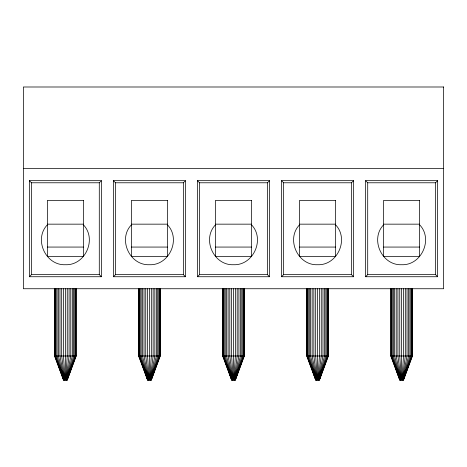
<?xml version="1.0" encoding="UTF-8"?>
<svg xmlns="http://www.w3.org/2000/svg" width="467" height="467" viewBox="0 0 467 467"><rect width="100%" height="100%" fill="white"/><g stroke="black" fill="none" stroke-linecap="round" stroke-linejoin="round"><path stroke-width="0.7" d="M65.707 380.004L67.254 355.988L67.254 288.74M149.767 380.004L151.314 355.988L151.314 288.74M233.827 380.004L235.374 355.988L235.374 288.74M317.887 380.004L319.434 355.988L319.434 288.74M401.947 380.004L403.494 355.988L403.494 288.74M66.022 380.004L69.075 355.988L69.075 288.74M150.082 380.004L153.135 355.988L153.135 288.74M234.142 380.004L237.195 355.988L237.195 288.74M318.202 380.004L321.255 355.988L321.255 288.74M402.262 380.004L405.315 355.988L405.315 288.74M66.32 380.004L70.786 355.988L70.786 288.74M150.38 380.004L154.846 355.988L154.846 288.74M234.44 380.004L238.906 355.988L238.906 288.74M318.5 380.004L322.966 355.988L322.966 288.74M402.56 380.004L407.026 355.988L407.026 288.74M66.588 380.004L72.327 355.988L72.327 288.74M150.648 380.004L156.387 355.988L156.387 288.74M234.708 380.004L240.447 355.988L240.447 288.74M318.768 380.004L324.507 355.988L324.507 288.74M402.828 380.004L408.567 355.988L408.567 288.74M66.816 380.004L73.658 355.988L73.658 288.74M150.876 380.004L157.718 355.988L157.718 288.74M234.936 380.004L241.778 355.988L241.778 288.74M318.996 380.004L325.838 355.988L325.838 288.74M403.056 380.004L409.898 355.988L409.898 288.74M67.003 380.004L74.738 355.988L74.738 288.74M151.063 380.004L158.798 355.988L158.798 288.74M235.123 380.004L242.858 355.988L242.858 288.74M319.183 380.004L326.918 355.988L326.918 288.74M403.243 380.004L410.978 355.988L410.978 288.74M67.143 380.004L75.537 355.988L75.537 288.74M151.203 380.004L159.597 355.988L159.597 288.74M235.263 380.004L243.657 355.988L243.657 288.74M319.323 380.004L327.717 355.988L327.717 288.74M403.383 380.004L411.777 355.988L411.777 288.74M67.225 380.004L76.022 355.988L76.022 288.74M151.285 380.004L160.082 355.988L160.082 288.74M235.345 380.004L244.142 355.988L244.142 288.74M319.405 380.004L328.202 355.988L328.202 288.74M403.465 380.004L412.262 355.988L412.262 288.74M76.185 288.74L76.185 355.988L67.254 380.004L63.506 380.004L54.575 355.988L54.575 288.74M160.245 288.74L160.245 355.988L151.314 380.004L147.566 380.004L138.635 355.988L138.635 288.74M244.305 288.74L244.305 355.988L235.374 380.004L231.626 380.004L222.695 355.988L222.695 288.74M328.365 288.74L328.365 355.988L319.434 380.004L315.686 380.004L306.755 355.988L306.755 288.74M412.425 288.74L412.425 355.988L403.494 380.004L399.746 380.004L390.815 355.988L390.815 288.74M47.365 224.82C33.554 239.104 45.527 265.635 65.38 264.725C85.233 265.635 97.206 239.104 83.395 224.82M131.425 224.82C117.614 239.104 129.587 265.635 149.44 264.725C169.293 265.635 181.266 239.104 167.455 224.82M215.485 224.82C201.674 239.104 213.647 265.635 233.5 264.725C253.353 265.635 265.326 239.104 251.515 224.82M299.545 224.82C285.734 239.104 297.707 265.635 317.56 264.725C337.413 265.635 349.386 239.104 335.575 224.82M383.605 224.82C369.794 239.104 381.767 265.635 401.62 264.725C421.473 265.635 433.446 239.104 419.635 224.82M101.403 276.733L99.29 274.614L99.29 182.778L101.403 180.665L29.357 180.665L29.357 276.733L101.403 276.733L101.403 180.665M29.357 276.733L31.47 274.614L99.29 274.614M185.463 276.733L183.35 274.614L183.35 182.778L185.463 180.665L113.417 180.665L113.417 276.733L185.463 276.733L185.463 180.665M113.417 276.733L115.53 274.614L183.35 274.614M269.523 276.733L267.41 274.614L267.41 182.778L269.523 180.665L197.477 180.665L197.477 276.733L269.523 276.733L269.523 180.665M197.477 276.733L199.59 274.614L199.59 182.778L197.477 180.665M353.583 276.733L351.47 274.614L351.47 182.778L353.583 180.665L281.537 180.665L281.537 276.733L353.583 276.733L353.583 180.665M281.537 276.733L283.65 274.614L283.65 182.778L281.537 180.665M437.643 276.733L435.53 274.614L435.53 182.778L437.643 180.665L365.597 180.665L365.597 276.733L437.643 276.733L437.643 180.665M365.597 276.733L367.71 274.614L367.71 182.778L365.597 180.665M23.35 168.651L443.65 168.651M29.357 180.665L31.47 182.778L99.29 182.778M113.417 180.665L115.53 182.778L183.35 182.778M199.59 182.778L267.41 182.778M283.65 182.778L351.47 182.778M367.71 182.778L435.53 182.778M47.365 224.16L83.395 224.16M131.425 224.16L167.455 224.16M215.485 224.16L251.515 224.16M299.545 224.16L335.575 224.16M383.605 224.16L419.635 224.16M47.365 247.066L83.395 247.066M131.425 247.066L167.455 247.066M215.485 247.066L251.515 247.066M299.545 247.066L335.575 247.066M383.605 247.066L419.635 247.066M199.59 274.614L267.41 274.614M283.65 274.614L351.47 274.614M367.71 274.614L435.53 274.614M54.575 355.988L76.185 355.988M138.635 355.988L160.245 355.988M222.695 355.988L244.305 355.988M306.755 355.988L328.365 355.988M390.815 355.988L412.425 355.988M399.775 380.004L390.978 355.988L390.978 288.74M315.715 380.004L306.918 355.988L306.918 288.74M231.655 380.004L222.858 355.988L222.858 288.74M147.595 380.004L138.798 355.988L138.798 288.74M63.535 380.004L54.738 355.988L54.738 288.74M399.857 380.004L391.463 355.988L391.463 288.74M315.797 380.004L307.403 355.988L307.403 288.74M231.737 380.004L223.343 355.988L223.343 288.74M147.677 380.004L139.283 355.988L139.283 288.74M63.617 380.004L55.223 355.988L55.223 288.74M399.997 380.004L392.262 355.988L392.262 288.74M315.937 380.004L308.202 355.988L308.202 288.74M231.877 380.004L224.142 355.988L224.142 288.74M147.817 380.004L140.082 355.988L140.082 288.74M63.757 380.004L56.022 355.988L56.022 288.74M400.184 380.004L393.342 355.988L393.342 288.74M316.124 380.004L309.282 355.988L309.282 288.74M232.064 380.004L225.222 355.988L225.222 288.74M148.004 380.004L141.162 355.988L141.162 288.74M63.944 380.004L57.102 355.988L57.102 288.74M400.412 380.004L394.673 355.988L394.673 288.74M316.352 380.004L310.613 355.988L310.613 288.74M232.292 380.004L226.553 355.988L226.553 288.74M148.232 380.004L142.493 355.988L142.493 288.74M64.172 380.004L58.433 355.988L58.433 288.74M400.68 380.004L396.214 355.988L396.214 288.74M316.62 380.004L312.154 355.988L312.154 288.74M232.56 380.004L228.094 355.988L228.094 288.74M148.5 380.004L144.034 355.988L144.034 288.74M64.44 380.004L59.974 355.988L59.974 288.74M400.978 380.004L397.925 355.988L397.925 288.74M316.918 380.004L313.865 355.988L313.865 288.74M232.858 380.004L229.805 355.988L229.805 288.74M148.798 380.004L145.745 355.988L145.745 288.74M64.738 380.004L61.685 355.988L61.685 288.74M401.293 380.004L399.746 355.988L399.746 288.74M317.233 380.004L315.686 355.988L315.686 288.74M233.173 380.004L231.626 355.988L231.626 288.74M149.113 380.004L147.566 355.988L147.566 288.74M65.053 380.004L63.506 355.988L63.506 288.74M401.62 288.74L401.62 380.004M317.56 288.74L317.56 380.004M233.5 288.74L233.5 380.004M149.44 288.74L149.44 380.004M115.53 182.778L115.53 274.614M65.38 288.74L65.38 380.004M31.47 182.778L31.47 274.614M443.65 86.996L23.35 86.996L23.35 288.74L443.65 288.74L443.65 86.996M83.395 200.39L47.365 200.39L47.365 256.587L83.395 256.587L83.395 200.39M167.455 200.39L131.425 200.39L131.425 256.587L167.455 256.587L167.455 200.39M251.515 200.39L215.485 200.39L215.485 256.587L251.515 256.587L251.515 200.39M335.575 200.39L299.545 200.39L299.545 256.587L335.575 256.587L335.575 200.39M419.635 200.39L383.605 200.39L383.605 256.587L419.635 256.587L419.635 200.39"/></g></svg>
